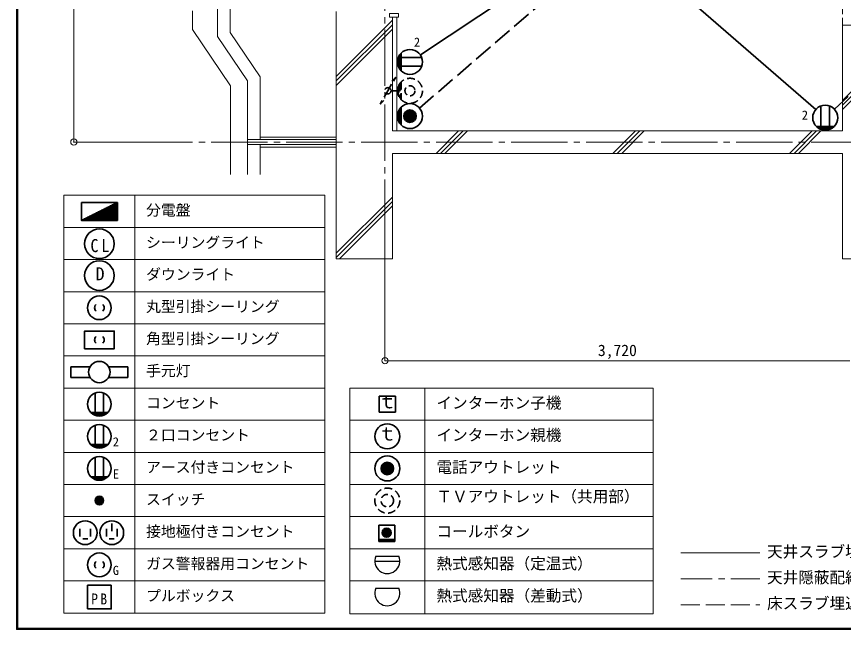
# Model space of a CAD drawing. Units: millimetres at full size, sheet at 1:50; details may follow other scales. Extents: x -9674 to 9699, y -6794 to 6791.
# Drawn here: x -9674 to -3056, y -6794 to -1888 of the extents above; entities that cross this region are included whole.
import ezdxf
from ezdxf.enums import TextEntityAlignment as Align

# ---------------------------------------------------------------- set-up
doc = ezdxf.new("R2010")
doc.units = ezdxf.units.MM
doc.header["$LTSCALE"] = 50
doc.header["$PDMODE"] = 32
doc.header["$PDSIZE"] = 50
for name, pattern in [('CHAIN1', [8, 5, -1, 1, -1]), ('CHAIN2', [12, 9, -1, 1, -1]), ('DASHED1', [1.8, 1.2, -0.6]), ('DASHED3', [4, 3, -1])]:
    doc.linetypes.add(name, pattern=pattern)
for name, color, linetype, lineweight in [('0-0_図面枠', 7, 'Continuous', 9), ('1-0_芯', 134, 'CHAIN2', 9), ('1-1_躯体', 134, 'Continuous', 9), ('1-3_建具', 134, 'Continuous', 9), ('1-6_ﾊﾞﾙｺﾆｰ・階段', 134, 'Continuous', 9), ('1-8_ハッチ', 134, 'Continuous', 9), ('1-B_寸法', 134, 'Continuous', 9), ('1-C_梁', 134, 'DASHED1', 9), ('2-0_芯', 2, 'Continuous', 35), ('2-E', 2, 'Continuous', 35), ('3-2', 3, 'DASHED1', 35), ('3-3', 1, 'Continuous', 25), ('3-E', 3, 'Continuous', 35)]:
    doc.layers.add(name, color=color, linetype=linetype, lineweight=lineweight)
doc.styles.add('ＭＳ ゴシック', font='')
doc.styles.get('ＭＳ ゴシック').set_extended_font_data('MS Gothic')

msp = doc.modelspace()

# ---------------------------------------------------------------- linework, layer by layer
at = {"layer": '0-0_図面枠'}
for p, q in [((-9673.92, 6791.43), (-9673.92, -6793.93)), ((-9672.16, 6789.66), (-9672.16, -6792.16)), ((-9670.4, 6787.9), (-9670.4, -6790.4)), ((-9668.64, -6788.64), (-9668.64, 6786.14)), ((-9666.87, 6784.38), (-9666.87, -6786.88)), ((-9665.11, 6782.61), (-9665.11, -6785.11)), ((-9663.35, 6780.85), (-9663.35, -6783.35)), ((-9673.92, -6793.93), (9698.92, -6793.93)), ((-9672.16, -6792.16), (9697.16, -6792.16)), ((-9670.4, -6790.4), (9695.4, -6790.4)), ((9693.64, -6788.64), (-9668.64, -6788.64)), ((-9666.87, -6786.88), (9691.87, -6786.88)), ((-9665.11, -6785.11), (9690.11, -6785.11)), ((-9663.35, -6783.35), (9688.35, -6783.35))]:
    msp.add_line(p, q, dxfattribs=at)
at = {"layer": '1-0_芯'}
for p, q in [((-6725.42, -3643.11), (-6725.42, 5756.89)), ((-8715.42, -2893.11), (8439.58, -2893.11))]:
    msp.add_line(p, q, dxfattribs=at)
at = {"layer": '1-1_躯体'}
for p, q in [((-7115.42, -3828.11), (-7115.42, -1848.11)), ((-6665.42, -2803.11), (-6665.42, -1893.11)), ((-2615.42, -1958.11), (-3065.42, -1958.11)), ((-3065.42, -2803.11), (-3065.42, -1958.11)), ((-3065.42, -2803.11), (-6665.42, -2803.11)), ((-6665.42, -3828.11), (-6665.42, -2983.11)), ((-3065.42, -2983.11), (-6665.42, -2983.11)), ((-3065.42, -3828.11), (-3065.42, -2983.11)), ((-7115.42, -3828.11), (-6665.42, -3828.11)), ((-2615.42, -3828.11), (-3065.42, -3828.11))]:
    msp.add_line(p, q, dxfattribs=at)
at = {"layer": '1-3_建具'}
for points in [[(-6618.42, -1893.11), (-6618.42, -1863.11), (-6690.42, -1863.11)], [(-6618.42, -1893.11), (-6690.42, -1893.11), (-6690.42, -1863.11)]]:
    msp.add_lwpolyline(points, dxfattribs=at)
at = {"layer": '1-6_ﾊﾞﾙｺﾆｰ・階段'}
for p, q in [((-7965.42, 3806.89), (-7965.42, -2016.87)), ((-8065.42, 2356.89), (-8065.42, -2047.57)), ((-8065.42, -2047.57), (-7825.42, -2401.67)), ((-7965.42, -2016.87), (-7725.42, -2370.97)), ((-7725.42, -2873.11), (-7725.42, -2370.97)), ((-7960.42, -2443.11), (-7960.42, -3153.19)), ((-7825.42, -2401.67), (-7825.42, -3153.19)), ((-7115.42, -2873.11), (-7825.42, -2873.11)), ((-7115.42, -2853.11), (-7725.42, -2853.11)), ((-7115.42, -2913.11), (-7825.42, -2913.11)), ((-7725.42, -3153.19), (-7725.42, -2913.11)), ((-7115.42, -2933.11), (-7725.42, -2933.11))]:
    msp.add_line(p, q, dxfattribs=at)
msp.add_lwpolyline([(-8265.42, -1843.11), (-8265.42, -1993.11), (-7960.42, -2443.11)], dxfattribs=at)
at = {"layer": '1-8_ハッチ'}
for p, q in [((-7115.42, -2368.39), (-6665.42, -1918.39)), ((-6630.42, -2803.11), (-6630.42, -1893.11)), ((-7115.42, -2403.74), (-6665.42, -1953.74)), ((-7115.42, -2439.1), (-6665.42, -1989.1)), ((-3065.42, -2561.03), (-2615.42, -2111.03)), ((-3065.42, -2596.38), (-2615.42, -2146.38)), ((-3065.42, -2631.74), (-2615.42, -2181.74)), ((-6315.93, -2983.11), (-6135.93, -2803.11)), ((-6280.57, -2983.11), (-6100.57, -2803.11)), ((-6245.22, -2983.11), (-6065.22, -2803.11)), ((-4901.71, -2983.11), (-4721.71, -2803.11)), ((-4866.36, -2983.11), (-4686.36, -2803.11)), ((-4831, -2983.11), (-4651, -2803.11)), ((-3487.5, -2983.11), (-3307.5, -2803.11)), ((-3452.14, -2983.11), (-3272.14, -2803.11)), ((-3416.79, -2983.11), (-3236.79, -2803.11)), ((-7115.42, -3782.6), (-6665.42, -3332.6)), ((-7115.42, -3817.96), (-6665.42, -3367.96)), ((-7090.22, -3828.11), (-6665.42, -3403.31))]:
    msp.add_line(p, q, dxfattribs=at)
at = {"layer": '1-B_寸法'}
for p, q in [((-9215.42, -2893.11), (-9215.42, 551.89)), ((-9215.42, -2893.11), (-8715.42, -2893.11)), ((-6725.42, -3643.11), (-6725.42, -4643.11)), ((-6725.42, -4643.11), (-3005.42, -4643.11))]:
    msp.add_line(p, q, dxfattribs=at)
for p in [(-9215.42, -2893.11), (-6725.42, -4643.11)]:
    msp.add_point(p, dxfattribs=at)
at = {"layer": '1-C_梁'}
msp.add_line((-3065.42, -1958.11), (-3065.42, 521.89), dxfattribs=at)
at = {"layer": '2-0_芯'}
for p, q in [((-5024.3, -1245.09), (-6442.39, -2195.78)), ((-3278.19, -2632.17), (-4865.71, -1254.94)), ((-6598.49, -2319.82), (-6598.49, -2183.13)), ((-6595.48, -2322.89), (-6595.48, -2180.06)), ((-6622.49, -2275.8), (-6622.49, -2227.15)), ((-6431.77, -2216.47), (-6619.16, -2216.47)), ((-6616.49, -2292.94), (-6616.49, -2210.01)), ((-6610.49, -2304.15), (-6610.49, -2198.8)), ((-6604.49, -2312.78), (-6604.49, -2190.17)), ((-6431.77, -2286.47), (-6619.16, -2286.47)), ((-3237.64, -2791.41), (-3237.64, -2604.02)), ((-3167.64, -2791.41), (-3167.64, -2604.02)), ((-3131.23, -2767.73), (-3274.06, -2767.73)), ((-3134.3, -2770.74), (-3270.98, -2770.74)), ((-3141.33, -2776.74), (-3263.95, -2776.74)), ((-3149.96, -2782.74), (-3255.32, -2782.74)), ((-3161.18, -2788.74), (-3244.11, -2788.74)), ((-3178.32, -2794.74), (-3226.96, -2794.74))]:
    msp.add_line(p, q, dxfattribs=at)
at = {"layer": '2-0_芯', "color": 5, "lineweight": 18}
msp.add_line((-4356.82, -6181.72), (-3724.84, -6181.72), dxfattribs=at)
at = {"layer": '2-0_芯', "color": 5, "linetype": 'CHAIN1', "lineweight": 18}
msp.add_line((-4356.82, -6388.63), (-3724.84, -6388.63), dxfattribs=at)
at = {"layer": '2-0_芯', "color": 5, "linetype": 'DASHED3', "lineweight": 18}
msp.add_line((-4356.82, -6595.53), (-3724.84, -6595.53), dxfattribs=at)
at = {"layer": '2-0_芯'}
for centre in [(-6525.47, -2251.47), (-3202.64, -2697.72)]:
    msp.add_circle(centre, 100.02, dxfattribs=at)
at = {"layer": '2-E', "linetype": 'DASHED3'}
msp.add_line((-3128.68, -2630.38), (-2580.43, -2131.26), dxfattribs=at)
at = {"layer": '2-E', "color": 7, "lineweight": 9}
for p, q in [((-9296.22, -3318.86), (-7206.22, -3318.86)), ((-9296.22, -3318.86), (-9296.22, -6662.63)), ((-8726.22, -3318.86), (-8726.22, -6662.63)), ((-7206.22, -3318.86), (-7206.22, -6662.63)), ((-9296.22, -3576.08), (-7206.22, -3576.08)), ((-9296.22, -3833.29), (-7206.22, -3833.29)), ((-9296.22, -4090.5), (-7206.22, -4090.5)), ((-9296.22, -4347.71), (-7206.22, -4347.71)), ((-9296.22, -4604.93), (-7206.22, -4604.93)), ((-9296.22, -4862.14), (-7206.22, -4862.14)), ((-7006.83, -4862.14), (-4579.74, -4862.14)), ((-6406.83, -4862.14), (-6406.83, -6669.39)), ((-4579.74, -4862.14), (-4579.74, -6669.39)), ((-9296.22, -5119.35), (-7206.22, -5119.35)), ((-7006.83, -5119.35), (-4579.74, -5119.35)), ((-9296.22, -5376.56), (-7206.22, -5376.56)), ((-7006.83, -5376.56), (-4579.74, -5376.56)), ((-9296.22, -5633.78), (-7206.22, -5633.78)), ((-7006.83, -5633.78), (-4579.74, -5633.78)), ((-9296.22, -5890.99), (-7206.22, -5890.99)), ((-7006.83, -5890.99), (-4579.74, -5890.99)), ((-9296.22, -6148.2), (-7206.22, -6148.2)), ((-7006.83, -6148.2), (-4579.74, -6148.2)), ((-9296.22, -6405.41), (-7206.22, -6405.41)), ((-7006.83, -6405.41), (-4579.74, -6405.41)), ((-9296.22, -6662.63), (-7206.22, -6662.63))]:
    msp.add_line(p, q, dxfattribs=at)
at = {"layer": '2-E'}
for p, q in [((-8867.19, -3375.46), (-9155.25, -3375.46)), ((-8993.94, -3438.83), (-8867.19, -3438.83)), ((-8985.3, -3434.51), (-8867.19, -3434.51)), ((-8976.66, -3430.19), (-8867.19, -3430.19)), ((-8968.02, -3425.87), (-8867.19, -3425.87)), ((-8959.38, -3421.55), (-8867.19, -3421.55)), ((-8950.74, -3417.23), (-8867.19, -3417.23)), ((-8942.1, -3412.91), (-8867.19, -3412.91)), ((-8933.46, -3408.59), (-8867.19, -3408.59)), ((-8924.82, -3404.27), (-8867.19, -3404.27)), ((-8916.18, -3399.95), (-8867.19, -3399.95)), ((-8907.54, -3395.63), (-8867.19, -3395.63)), ((-8898.9, -3391.31), (-8867.19, -3391.31)), ((-8890.26, -3386.99), (-8867.19, -3386.99)), ((-8881.62, -3382.67), (-8867.19, -3382.67)), ((-8872.98, -3378.35), (-8867.19, -3378.35)), ((-9123.54, -3503.63), (-8867.19, -3503.63)), ((-9114.9, -3499.31), (-8867.19, -3499.31)), ((-9106.26, -3494.99), (-8867.19, -3494.99)), ((-9097.62, -3490.67), (-8867.19, -3490.67)), ((-9088.98, -3486.35), (-8867.19, -3486.35)), ((-9080.34, -3482.03), (-8867.19, -3482.03)), ((-9071.7, -3477.71), (-8867.19, -3477.71)), ((-9063.06, -3473.39), (-8867.19, -3473.39)), ((-9054.42, -3469.07), (-8867.19, -3469.07)), ((-9045.78, -3464.75), (-8867.19, -3464.75)), ((-9037.14, -3460.43), (-8867.19, -3460.43)), ((-9028.5, -3456.11), (-8867.19, -3456.11)), ((-9019.86, -3451.79), (-8867.19, -3451.79)), ((-9011.22, -3447.47), (-8867.19, -3447.47)), ((-9002.58, -3443.15), (-8867.19, -3443.15)), ((-9149.46, -3516.59), (-8867.19, -3516.59)), ((-9140.82, -3512.27), (-8867.19, -3512.27)), ((-9132.18, -3507.95), (-8867.19, -3507.95)), ((-9111.22, -3519.48), (-8911.22, -3519.48)), ((-9239.26, -4690.77), (-9239.26, -4776.29)), ((-9085.27, -4690.77), (-9239.26, -4690.77)), ((-8783.17, -4690.77), (-8937.16, -4690.77)), ((-8783.17, -4776.29), (-8783.17, -4690.77)), ((-9239.26, -4776.29), (-9085.27, -4776.29)), ((-8937.16, -4776.29), (-8783.17, -4776.29)), ((-9044.47, -5079.76), (-9044.47, -4901.73)), ((-8977.97, -5079.76), (-8977.97, -4901.73)), ((-8943.37, -5057.26), (-9079.06, -5057.26)), ((-8946.29, -5060.11), (-9076.14, -5060.11)), ((-8952.97, -5065.81), (-9069.46, -5065.81)), ((-8961.17, -5071.51), (-9061.26, -5071.51)), ((-8971.83, -5077.21), (-9050.61, -5077.21)), ((-8988.11, -5082.91), (-9034.32, -5082.91)), ((-9044.47, -5336.97), (-9044.47, -5158.95)), ((-8977.97, -5336.97), (-8977.97, -5158.95)), ((-8943.37, -5314.47), (-9079.06, -5314.47)), ((-8946.29, -5317.32), (-9076.14, -5317.32)), ((-8952.97, -5323.02), (-9069.46, -5323.02)), ((-8961.17, -5328.72), (-9061.26, -5328.72)), ((-8971.83, -5334.42), (-9050.61, -5334.42)), ((-8988.11, -5340.12), (-9034.32, -5340.12)), ((-9044.47, -5594.18), (-9044.47, -5416.16)), ((-8977.97, -5594.18), (-8977.97, -5416.16)), ((-8943.37, -5571.68), (-9079.06, -5571.68)), ((-8946.29, -5574.54), (-9076.14, -5574.54)), ((-8952.97, -5580.24), (-9069.46, -5580.24)), ((-8961.17, -5585.94), (-9061.26, -5585.94)), ((-8971.83, -5591.64), (-9050.61, -5591.64)), ((-8988.11, -5597.34), (-9034.32, -5597.34)), ((-8978.25, -5753.26), (-9044.18, -5753.26)), ((-8982.28, -5744.14), (-9040.15, -5744.14)), ((-8990.69, -5735.02), (-9031.74, -5735.02)), ((-8977.01, -5762.38), (-9045.42, -5762.38)), ((-8978.25, -5771.5), (-9044.18, -5771.5)), ((-8982.28, -5780.63), (-9040.15, -5780.63)), ((-8990.69, -5789.75), (-9031.74, -5789.75)), ((-8912, -5946.52), (-8912, -6006.52)), ((-9167.08, -5989.59), (-9167.08, -6049.59)), ((-9080.93, -5989.59), (-9080.93, -6049.59)), ((-8955.08, -5989.59), (-8955.08, -6049.59)), ((-8868.93, -5989.59), (-8868.93, -6049.59)), ((-9104, -6068.93), (-9144, -6068.93)), ((-8892, -6068.93), (-8932, -6068.93)), ((-8916.22, -6439.02), (-9106.22, -6439.02)), ((-9106.22, -6439.02), (-9106.22, -6629.02))]:
    msp.add_line(p, q, dxfattribs=at)
at = {"layer": '2-E', "color": 3}
for p, q in [((-6641.83, -4925.93), (-6771.83, -4925.93)), ((-6771.83, -4925.93), (-6771.83, -5055.93)), ((-6641.83, -5055.93), (-6641.83, -4925.93)), ((-6771.83, -5055.93), (-6641.83, -5055.93)), ((-6754.53, -5490.36), (-6659.14, -5490.36)), ((-6752.66, -5485.36), (-6661.01, -5485.36)), ((-6750.13, -5480.36), (-6663.53, -5480.36)), ((-6746.83, -5475.36), (-6666.83, -5475.36)), ((-6742.54, -5470.36), (-6671.12, -5470.36)), ((-6736.83, -5465.36), (-6676.83, -5465.36)), ((-6728.63, -5460.36), (-6685.04, -5460.36)), ((-6756.83, -5505.36), (-6656.83, -5505.36)), ((-6756.58, -5500.36), (-6657.08, -5500.36)), ((-6756.58, -5510.36), (-6657.08, -5510.36)), ((-6755.82, -5495.36), (-6657.84, -5495.36)), ((-6755.82, -5515.36), (-6657.84, -5515.36)), ((-6754.53, -5520.36), (-6659.14, -5520.36)), ((-6752.66, -5525.36), (-6661.01, -5525.36)), ((-6750.13, -5530.36), (-6663.53, -5530.36)), ((-6746.83, -5535.36), (-6666.83, -5535.36)), ((-6742.54, -5540.36), (-6671.12, -5540.36)), ((-6736.83, -5545.36), (-6676.83, -5545.36)), ((-6728.63, -5550.36), (-6685.04, -5550.36)), ((-6645.36, -5959.86), (-6775.36, -5959.86)), ((-6775.36, -5959.86), (-6775.36, -6089.86)), ((-6676.2, -6019.47), (-6748.21, -6019.47)), ((-6677.5, -6009.87), (-6746.91, -6009.87)), ((-6681.75, -6000.27), (-6742.67, -6000.27)), ((-6690.6, -5990.67), (-6733.81, -5990.67)), ((-6645.36, -6089.86), (-6645.36, -5959.86)), ((-6775.36, -6074.86), (-6645.36, -6074.86)), ((-6775.36, -6079.86), (-6645.36, -6079.86)), ((-6775.36, -6084.86), (-6645.36, -6084.86)), ((-6677.5, -6029.08), (-6746.91, -6029.08)), ((-6681.75, -6038.68), (-6742.67, -6038.68)), ((-6690.6, -6048.28), (-6733.81, -6048.28)), ((-6775.36, -6089.86), (-6645.36, -6089.86))]:
    msp.add_line(p, q, dxfattribs=at)
at = {"layer": '2-E'}
for points in [[(-9155.25, -3519.48), (-8867.19, -3519.48), (-8867.19, -3375.46)], [(-9155.25, -3375.46), (-9155.25, -3519.48), (-8867.19, -3375.46)], [(-9106.22, -6629.02), (-8916.22, -6629.02), (-8916.22, -6439.02)]]:
    msp.add_lwpolyline(points, dxfattribs=at)
msp.add_lwpolyline([(-9129.97, -4547.57), (-8892.47, -4547.57), (-8892.47, -4405.07), (-9129.97, -4405.07)], close=True, dxfattribs=at)
at = {"layer": '2-E', "color": 7, "lineweight": 9}
msp.add_lwpolyline([(-7006.83, -4862.14), (-7006.83, -6669.39), (-4579.74, -6669.39)], dxfattribs=at)
at = {"layer": '2-E'}
for centre, radius in [((-9011.22, -3706.46), 118.77), ((-9011.22, -3961.89), 118.77), ((-9011.22, -4219.11), 95), ((-9011.22, -4733.53), 85.52), ((-9011.22, -4990.74), 95.02), ((-9011.22, -5247.96), 95.02), ((-9011.22, -5505.17), 95.02), ((-9011.22, -5762.38), 34.21), ((-9124, -6019.59), 95), ((-8912, -6019.59), 95), ((-9011.22, -6276.81), 95)]:
    msp.add_circle(centre, radius, dxfattribs=at)
at = {"layer": '2-E', "color": 3}
for centre, radius in [((-6706.83, -5248.14), 100), ((-6706.83, -5505.36), 100), ((-6706.83, -5505.36), 50), ((-6712.21, -6019.47), 36.01)]:
    msp.add_circle(centre, radius, dxfattribs=at)
at = {"layer": '2-E', "color": 3, "linetype": 'DASHED1'}
for radius in [100.02, 50.02]:
    msp.add_circle((-6706.83, -5762.57), radius, dxfattribs=at)
at = {"layer": '2-E'}
for centre, start, end in [((-9011.14, -4219.11), 134.60825, 225.39172), ((-9011.29, -4219.11), 314.60825, 45.39172), ((-9011.14, -4476.32), 134.60825, 225.39172), ((-9011.29, -4476.32), 314.60825, 45.39172), ((-9011.14, -6276.81), 134.60825, 225.39172), ((-9011.29, -6276.81), 314.60825, 45.39172)]:
    msp.add_arc(centre, 38.07, start, end, dxfattribs=at)
at = {"layer": '3-2'}
for p, q in [((-6702.41, -2482.34), (-6639.91, -2374.08)), ((-6639.91, -2374.08), (-6670.81, -2404.98)), ((-6619.47, -2448.22), (-6619.47, -2516.45)), ((-6613.47, -2434.84), (-6613.47, -2529.83)), ((-6607.47, -2425.1), (-6607.47, -2539.57)), ((-6601.47, -2417.34), (-6601.47, -2547.33)), ((-6595.47, -2410.92), (-6595.47, -2553.75)), ((-6702.41, -2482.34), (-6764.91, -2590.59)), ((-6625.47, -2482.34), (-6677.41, -2482.34)), ((-6764.91, -2590.59), (-6734.01, -2559.69))]:
    msp.add_line(p, q, dxfattribs=at)
for centre, radius in [((-6525.47, -2482.34), 100), ((-6525.47, -2482.34), 40), ((-6702.41, -2482.34), 25)]:
    msp.add_circle(centre, radius, dxfattribs=at)
at = {"layer": '3-3'}
for p, q in [((-6798.52, -6206.79), (-6615.15, -6206.79)), ((-6806.85, -6246.8), (-6606.81, -6246.8)), ((-6798.52, -6464.01), (-6615.15, -6464.01))]:
    msp.add_line(p, q, dxfattribs=at)
for centre in [(-6706.83, -6246.79), (-6706.83, -6504)]:
    msp.add_arc(centre, 100.03, 156.4305, 23.56947, dxfattribs=at)
at = {"layer": '3-E', "linetype": 'DASHED3'}
msp.add_line((-6449.65, -2620.24), (-4969.83, -1347.46), dxfattribs=at)
at = {"layer": '3-E'}
for p, q in [((-6613.47, -2637.95), (-6613.47, -2732.95)), ((-6607.47, -2628.21), (-6607.47, -2742.68)), ((-6601.47, -2620.46), (-6601.47, -2750.44)), ((-6595.47, -2614.03), (-6595.47, -2756.86)), ((-6495.47, -2645.45), (-6555.47, -2645.45)), ((-6503.67, -2640.45), (-6547.26, -2640.45)), ((-6619.47, -2651.33), (-6619.47, -2719.57)), ((-6475.47, -2685.45), (-6575.47, -2685.45)), ((-6475.72, -2680.45), (-6575.22, -2680.45)), ((-6475.72, -2690.45), (-6575.22, -2690.45)), ((-6476.48, -2675.45), (-6574.46, -2675.45)), ((-6476.48, -2695.45), (-6574.46, -2695.45)), ((-6477.77, -2670.45), (-6573.17, -2670.45)), ((-6477.77, -2700.45), (-6573.17, -2700.45)), ((-6479.64, -2665.45), (-6571.29, -2665.45)), ((-6479.64, -2705.45), (-6571.29, -2705.45)), ((-6482.17, -2660.45), (-6568.77, -2660.45)), ((-6482.17, -2710.45), (-6568.77, -2710.45)), ((-6485.47, -2655.45), (-6565.47, -2655.45)), ((-6489.76, -2650.45), (-6561.18, -2650.45)), ((-6485.47, -2715.45), (-6565.47, -2715.45)), ((-6489.76, -2720.45), (-6561.18, -2720.45)), ((-6495.47, -2725.45), (-6555.47, -2725.45)), ((-6503.67, -2730.45), (-6547.26, -2730.45))]:
    msp.add_line(p, q, dxfattribs=at)
for radius in [100, 50]:
    msp.add_circle((-6525.47, -2685.45), radius, dxfattribs=at)

# ---------------------------------------------------------------- texts
at = {"layer": '1-B_寸法', "style": 'ＭＳ ゴシック'}
msp.add_text('3,720', height=91.64, dxfattribs=at).set_placement((-5021.67, -4633.11), align=Align.BOTTOM_LEFT)
at = {"layer": '2-0_芯', "color": 7, "style": 'ＭＳ ゴシック'}
for p in [(-6493.94, -2151.5), (-3389.81, -2735.27)]:
    msp.add_text('2', height=73.31, dxfattribs=at).set_placement(p, align=Align.BOTTOM_LEFT)
at = {"layer": '2-E', "color": 7, "style": 'ＭＳ ゴシック'}
for s, height, p in [('分電盤', 87.06, (-8637.54, -3506.84)), ('シーリングライト', 87.06, (-8637.54, -3765.83)), ('D', 104.5, (-9040.74, -4030.8)), ('ダウンライト', 87.06, (-8637.54, -4021.27)), ('丸型引掛シーリング', 87.06, (-8637.54, -4278.48)), ('角型引掛シーリング', 87.06, (-8637.54, -4535.69)), ('手元灯', 87.06, (-8637.54, -4792.91)), ('コンセント', 87.06, (-8637.54, -5050.12)), ('ｔ', 110, (-6781.83, -5056.86)), ('インターホン子機', 91.64, (-6313.49, -5053.43)), ('２口コンセント', 87.06, (-8637.54, -5307.33)), ('ｔ', 110, (-6781.83, -5314.07)), ('インターホン親機', 91.64, (-6313.49, -5310.64)), ('2', 73.31, (-8903.82, -5351)), ('アース付きコンセント', 87.06, (-8637.54, -5564.54)), ('電話アウトレット', 91.64, (-6313.49, -5567.86)), ('E', 73.31, (-8903.82, -5608.22)), ('ＴＶアウトレット（共用部）', 91.64, (-6313.49, -5802.57)), ('スイッチ', 87.06, (-8637.54, -5821.76)), ('接地極付きコンセント', 87.06, (-8637.54, -6078.97)), ('コールボタン', 91.64, (-6313.49, -6082.28)), ('天井スラブ埋込配線', 91.64, (-3668.17, -6244.22)), ('ガス警報器用コンセント', 87.06, (-8637.54, -6336.18)), ('熱式感知器（定温式）', 91.64, (-6313.49, -6339.49)), ('G', 73.31, (-8903.82, -6379.85)), ('天井隠蔽配線', 91.64, (-3668.17, -6451.13)), ('プルボックス', 87.06, (-8637.54, -6593.39)), ('熱式感知器（差動式）', 91.64, (-6313.49, -6596.71)), ('床スラブ埋込または床隠蔽配線', 91.64, (-3668.17, -6658.03))]:
    msp.add_text(s, height=height, dxfattribs=at).set_placement(p, align=Align.BOTTOM_LEFT)
at = {"layer": '2-E', "color": 7, "attachment_point": 7, "style": 'ＭＳ ゴシック'}
for s, insert, char_height in [('\\T1.36;\\W0.9;CL', (-9082.3, -3775.36), 104.5), ('\\T1.36;\\W0.9;PB', (-9076.22, -6594.02), 87.98)]:
    msp.add_mtext(s, dxfattribs=dict(at, insert=insert, char_height=char_height))

doc.saveas('drawing.dxf')
